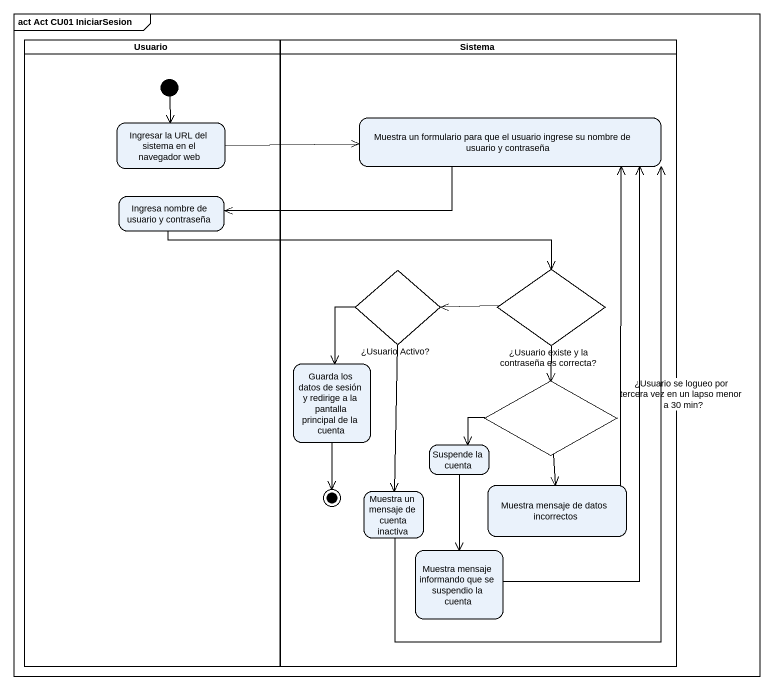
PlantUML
@startuml
mainframe act Act CU01 IniciarSesion
hide empty description
state Usuario <<partition>> {
  state "Ingresar la URL del sistema en el navegador web" as Ingresar_la_URL_del_sistema
  state "Ingresa nombre de usuario y contraseña" as Ingresa_nombre_de_usuario_y
  [*] --> Ingresar_la_URL_del_sistema
}
state Sistema <<partition>> {
  state "Muestra un formulario para que el usuario ingrese su nombre de usuario y contraseña" as Muestra_un_formulario_para
  state "¿Usuario Activo?" as Usuario_Activo <<choice>>
  state "¿Usuario existe y la contraseña es correcta?" as Usuario_existe_y_la <<choice>>
  state "Guarda los datos de sesión y redirige a la pantalla principal de la cuenta" as Guarda_los_datos_de_sesión
  state "¿Usuario se logueo por tercera vez en un lapso menor a 30 min?" as Usuario_se_logueo_por <<choice>>
  state "Suspende la cuenta" as Suspende_la_cuenta
  state "Muestra mensaje de datos incorrectos" as Muestra_mensaje_de_datos
  state "Muestra un mensaje de cuenta inactiva" as Muestra_un_mensaje_de
  state "Muestra mensaje informando que se suspendio la cuenta" as Muestra_mensaje_informando
  Guarda_los_datos_de_sesión --> [*]
}
Ingresar_la_URL_del_sistema -right-> Muestra_un_formulario_para
Muestra_un_formulario_para -left-> Ingresa_nombre_de_usuario_y
Ingresa_nombre_de_usuario_y -right-> Usuario_existe_y_la
Usuario_Activo --> Guarda_los_datos_de_sesión
Usuario_Activo --> Muestra_un_mensaje_de
Usuario_existe_y_la -left-> Usuario_Activo
Usuario_existe_y_la --> Usuario_se_logueo_por
Usuario_se_logueo_por -left-> Suspende_la_cuenta
Usuario_se_logueo_por --> Muestra_mensaje_de_datos
Suspende_la_cuenta --> Muestra_mensaje_informando
Muestra_mensaje_de_datos -up-> Muestra_un_formulario_para
Muestra_un_mensaje_de -up-> Muestra_un_formulario_para
Muestra_mensaje_informando -up-> Muestra_un_formulario_para
@enduml
